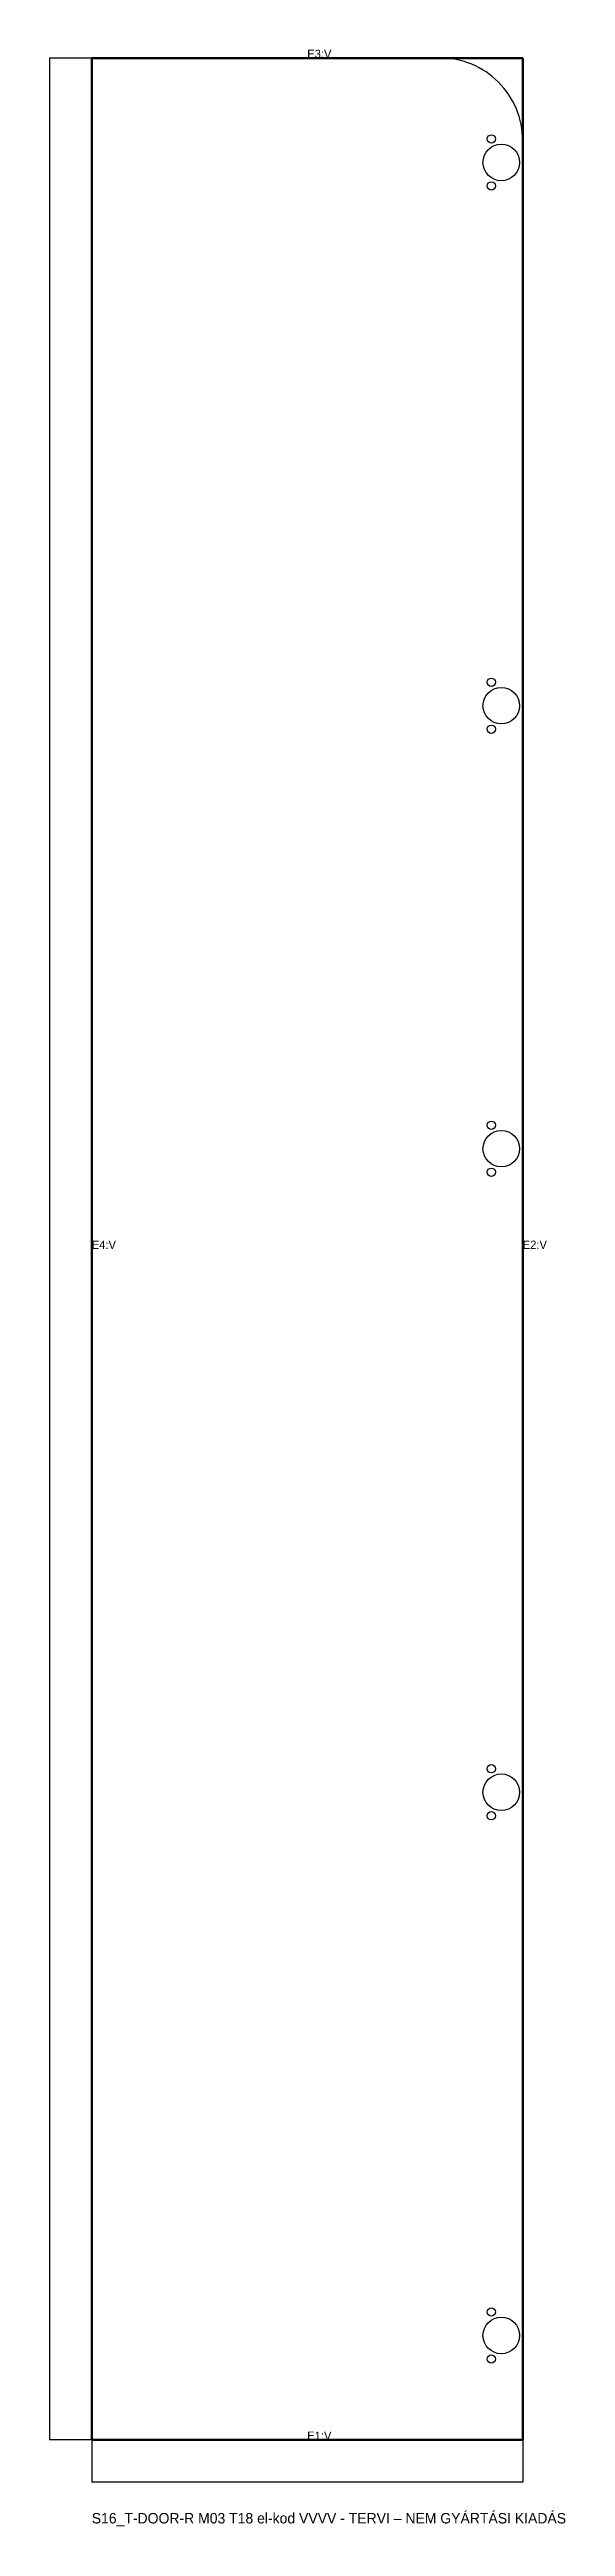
# Model space of a CAD drawing. Header units: millimetres. Extents: x -40 to 453, y -83 to 2289.
import ezdxf

# ---------------------------------------------------------------- set-up
doc = ezdxf.new("R2010")
doc.units = ezdxf.units.MM
for name, color, linetype in [('ELZARAS', 1, 'Continuous'), ('FURAT_B', 4, 'Continuous'), ('KONTUR', 7, 'Continuous'), ('MERET', 8, 'Continuous'), ('SZOVEG', 7, 'Continuous')]:
    doc.layers.add(name, color=color, linetype=linetype)
doc.styles.add('OpenSansCondensed-Light', font='OpenSansCondensed-Light.ttf')
doc.dimstyles.new('EZDXF', dxfattribs={"dimtxt": 0.25, "dimasz": 0.175, "dimexe": 0.375, "dimexo": 0.125, "dimgap": 0.1, "dimtad": 1, "dimlfac": 100, "dimzin": 12, "dimdsep": 46, "dimtxsty": 'OpenSansCondensed-Light', "dimblk": 'ARCHTICK', "dimcen": 2.5, "dimazin": 3, "dimtfac": 0.5, "dimtmove": 2, "dimatfit": 3})

# ---------------------------------------------------------------- blocks, each defined once
blk = doc.blocks.new('_ARCHTICK')
at = {"color": 0, "linetype": 'BYBLOCK', "const_width": 0.15}
blk.add_lwpolyline([(-0.5, -0.5), (0.5, 0.5)], dxfattribs=at)

msp = doc.modelspace()

# ---------------------------------------------------------------- linework, layer by layer
at = {"layer": 'ELZARAS', "lineweight": 70}
for p, q in [((0, 2281), (412.5, 2281)), ((0, 0), (0, 2281)), ((412.5, 0), (412.5, 2281)), ((0, 0), (412.5, 0))]:
    msp.add_line(p, q, dxfattribs=at)
at = {"layer": 'FURAT_B'}
for centre, radius in [((382.5, 2203.5), 4), ((392, 2181), 17.5), ((382.5, 2158.5), 4), ((382.5, 1683.25), 4), ((392, 1660.75), 17.5), ((382.5, 1638.25), 4), ((382.5, 1259), 4), ((392, 1236.5), 17.5), ((382.5, 1214), 4), ((382.5, 642.75), 4), ((392, 620.25), 17.5), ((382.5, 597.75), 4), ((382.5, 122.5), 4), ((392, 100), 17.5), ((382.5, 77.5), 4)]:
    msp.add_circle(centre, radius, dxfattribs=at)
at = {"layer": 'KONTUR'}
msp.add_lwpolyline([(0, 0), (412.5, 0), (412.5, 2202), (412.5, 2202), (412.40484, 2205.87635), (412.11959, 2209.74335), (411.64494, 2213.59171), (410.98204, 2217.41214), (410.13247, 2221.19543), (409.09829, 2224.93249), (407.88198, 2228.6143), (406.48648, 2232.23199), (404.91515, 2235.77685), (403.17178, 2239.24034), (401.26056, 2242.61412), (399.1861, 2245.89005), (396.95339, 2249.06025), (394.56783, 2252.11707), (392.03514, 2255.05316), (389.36144, 2257.86144), (386.55316, 2260.53514), (383.61707, 2263.06783), (380.56025, 2265.45339), (377.39005, 2267.6861), (374.11412, 2269.76056), (370.74034, 2271.67178), (367.27685, 2273.41515), (363.73199, 2274.98648), (360.1143, 2276.38198), (356.43249, 2277.59829), (352.69543, 2278.63247), (348.91214, 2279.48204), (345.09171, 2280.14494), (341.24335, 2280.61959), (337.37635, 2280.90484), (333.5, 2281), (0, 2281)], close=True, dxfattribs=at)

# ---------------------------------------------------------------- texts
at = {"layer": 'SZOVEG'}
for s, height, p in [('E3:V', 8, (206.25, 2281)), ('E4:V', 8, (0, 1140.5)), ('E2:V', 8, (412.5, 1140.5)), ('E1:V', 8, (206.25, 0)), ('S16_T-DOOR-R M03 T18 el-kod VVVV - TERVI – NEM GYÁRTÁSI KIADÁS', 10, (0, -80))]:
    msp.add_text(s, height=height, dxfattribs=at).set_placement(p)

# ---------------------------------------------------------------- dimensions: what is measured, and where the dimension line sits
at = {"layer": 'MERET'}
msp.add_linear_dim(base=(-40, 0), p1=(0, 0), p2=(0, 2281), angle=90, dimstyle='EZDXF', dxfattribs=at).render()
msp.add_linear_dim(base=(0, -40), p1=(0, 0), p2=(412.5, 0), dimstyle='EZDXF', dxfattribs=at).render()

doc.saveas('drawing.dxf')
